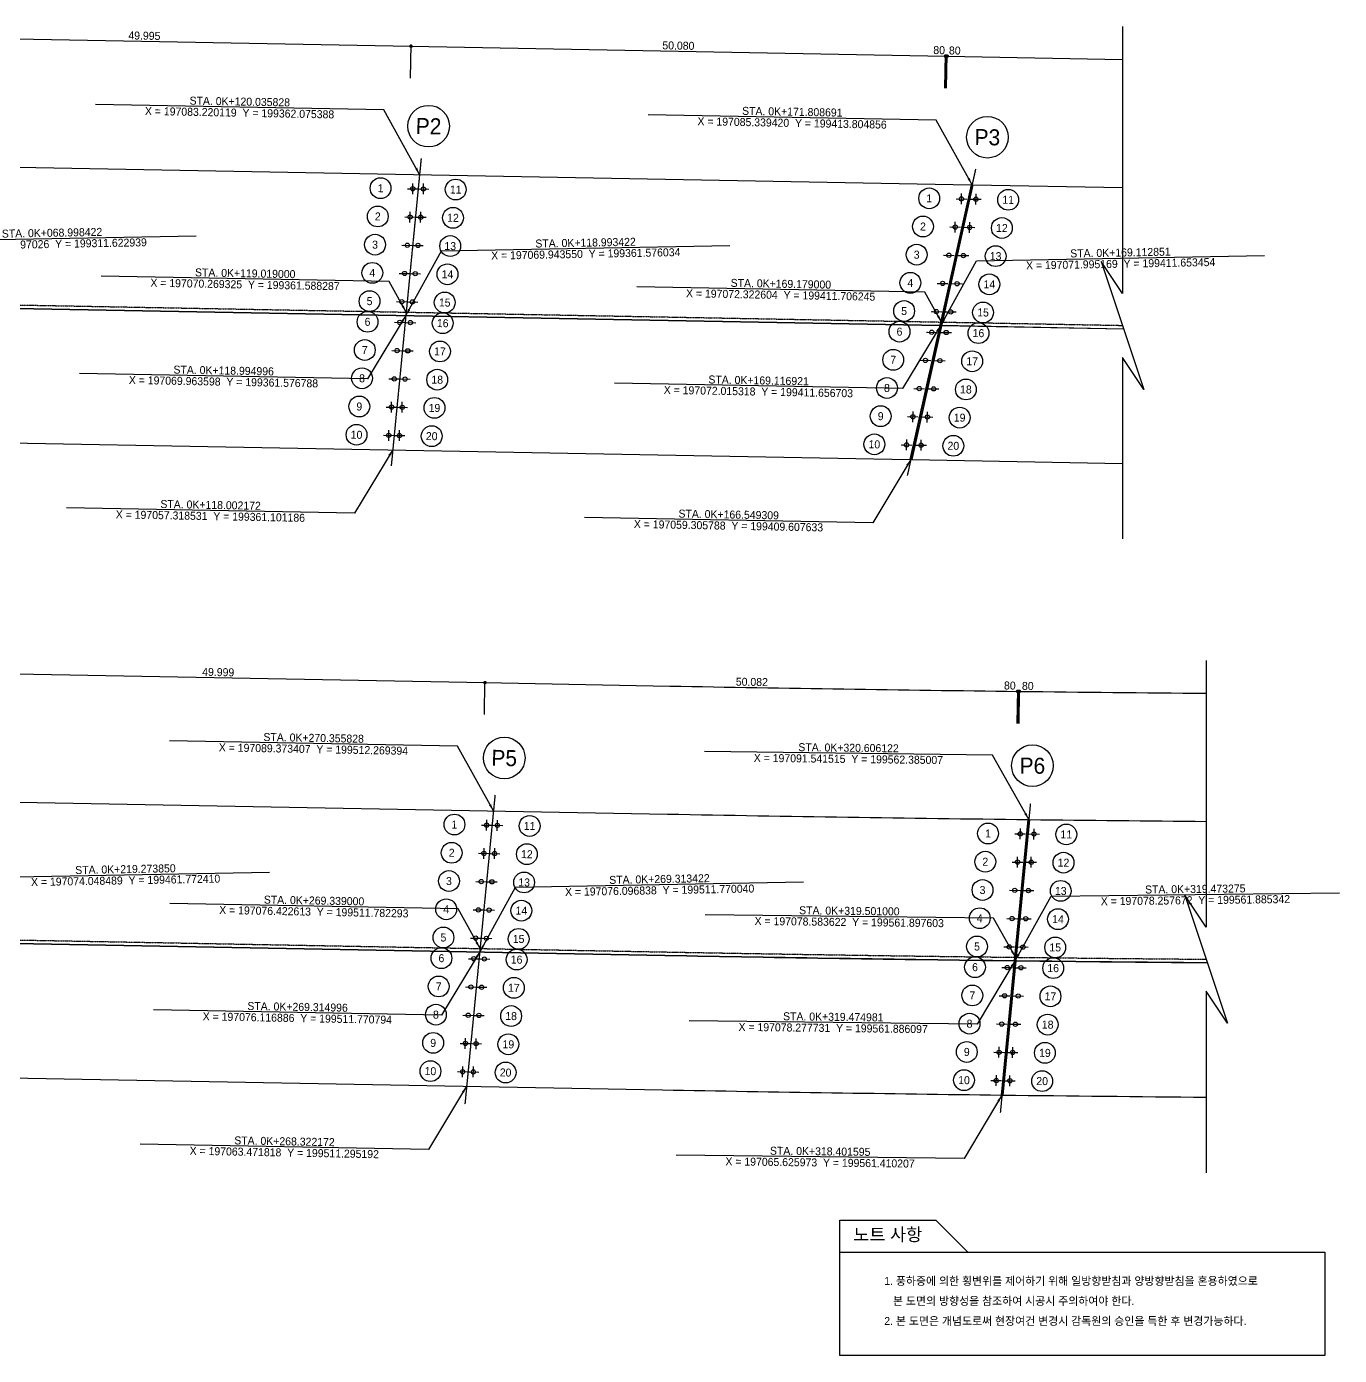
# Model space of a CAD drawing. Header units: millimetres. Extents: x 0 to 219363, y 0 to 126750.
# Drawn here: x 96368 to 219363, y 1056 to 125564 of the extents above; entities that cross this region are included whole.
import ezdxf
from ezdxf.enums import TextEntityAlignment as Align

# ---------------------------------------------------------------- set-up
doc = ezdxf.new("R2010")
doc.units = ezdxf.units.MM
doc.header["$LTSCALE"] = 8
doc.linetypes.add('A-DASHD01', pattern=[0.75, 0.5, -0.25])
for name, color, linetype in [('CS-CNTL', 1, 'A-DASHD01'), ('CS-CONC-LEAN', 3, 'Continuous'), ('CS-CONC-MAJR', 4, 'Continuous'), ('CS-CUTL', 1, 'Continuous'), ('CS-DIML', 1, 'Continuous'), ('CS-DIMT', 3, 'Continuous'), ('CS-MISC', 3, 'Continuous'), ('CS-NOTE', 3, 'Continuous'), ('CS-SYMB', 3, 'Continuous'), ('CZ-TEX2', 3, 'Continuous'), ('CZ-TEXT', 3, 'Continuous')]:
    doc.layers.add(name, color=color, linetype=linetype)
doc.styles.add('A_STANDARD', font='')
doc.styles.get('A_STANDARD').set_extended_font_data('Dotum')

msp = doc.modelspace()

# ---------------------------------------------------------------- linework, layer by layer
at = {"layer": 'CS-CNTL', "ltscale": 2}
for p, q in [((133329, 113202), (130526, 84409)), ((185280, 112241), (178878, 83514)), ((140251, 53575), (137430, 24598)), ((190407, 52763), (187585, 23776))]:
    msp.add_line(p, q, dxfattribs=at)
at = {"layer": 'CS-CNTL', "flags": 128}
msp.add_lwpolyline([(28817, 100714), (199048, 97564)], dxfattribs=at)
msp.add_lwpolyline([(5457, 41647), (156183, 38858, 0.0025353), (206884, 38177, 0.0025353)], format="xyb", dxfattribs=at)
at = {"layer": 'CS-CONC-LEAN'}
for p, q in [((132543, 109866), (132561, 110866)), ((133543, 109848), (133561, 110847)), ((132052, 110375), (133052, 110357)), ((133052, 110357), (134052, 110338)), ((183945, 108915), (183964, 109915)), ((185301, 108890), (185319, 109890)), ((183455, 109424), (184455, 109406)), ((184810, 109399), (185810, 109380)), ((131794, 107730), (132794, 107711)), ((132285, 107220), (132304, 108220)), ((132795, 107711), (133794, 107693)), ((133285, 107202), (133304, 108202)), ((183357, 106275), (183376, 107275)), ((184712, 106250), (184731, 107250)), ((182866, 106785), (183866, 106766)), ((184222, 106759), (185221, 106741)), ((131537, 105084), (132537, 105065)), ((132537, 105065), (133537, 105047)), ((182278, 104145), (183278, 104126)), ((183633, 104120), (184633, 104101)), ((131279, 102438), (132279, 102420)), ((132279, 102420), (133279, 102401)), ((181690, 101505), (182690, 101487)), ((183045, 101480), (184045, 101462)), ((131021, 99793), (132021, 99774)), ((132022, 99774), (133022, 99756)), ((181101, 98866), (182101, 98847)), ((182457, 98841), (183456, 98822)), ((130833, 97856), (131833, 97837)), ((131833, 97837), (132833, 97819)), ((180671, 96933), (181671, 96915)), ((182026, 96908), (183026, 96890)), ((130575, 95210), (131575, 95192)), ((131576, 95192), (132575, 95173)), ((180082, 94294), (181082, 94275)), ((181438, 94269), (182437, 94250)), ((130318, 92564), (131317, 92546)), ((131318, 92546), (132318, 92527)), ((179494, 91654), (180494, 91636)), ((180849, 91629), (181849, 91611)), ((130060, 89919), (131060, 89900)), ((130551, 89409), (130569, 90409)), ((131060, 89900), (132060, 89882)), ((131551, 89391), (131569, 90391)), ((178906, 89015), (179906, 88996)), ((179396, 88506), (179415, 89505)), ((180261, 88990), (181261, 88971)), ((180752, 88481), (180770, 89480)), ((129802, 87273), (130802, 87254)), ((130293, 86764), (130312, 87764)), ((130803, 87254), (131802, 87236)), ((131293, 86745), (131312, 87745)), ((178318, 86375), (179317, 86357)), ((178808, 85866), (178827, 86866)), ((179673, 86350), (180673, 86332)), ((180163, 85841), (180182, 86841)), ((139465, 50239), (139483, 51239)), ((140466, 50221), (140482, 51221)), ((138974, 50749), (139974, 50730)), ((139974, 50729), (140974, 50713)), ((188966, 49932), (189966, 49916)), ((189458, 49424), (189474, 50424)), ((190251, 49912), (191251, 49905)), ((190747, 49409), (190754, 50409)), ((139207, 47594), (139225, 48594)), ((140208, 47575), (140224, 48575)), ((138716, 48103), (139716, 48084)), ((139716, 48083), (140716, 48067)), ((189200, 46777), (189217, 47777)), ((190488, 46762), (190495, 47762)), ((188708, 47285), (189708, 47269)), ((189992, 47265), (190992, 47258)), ((138459, 45457), (139458, 45439)), ((139459, 45438), (140458, 45421)), ((188451, 44638), (189451, 44621)), ((189733, 44618), (190733, 44611)), ((138201, 42812), (139201, 42793)), ((139201, 42792), (140201, 42776)), ((188193, 41991), (189193, 41974)), ((189474, 41971), (190474, 41964)), ((137943, 40166), (138943, 40147)), ((138943, 40146), (139943, 40130)), ((187935, 39344), (188935, 39327)), ((189215, 39324), (190215, 39317)), ((137755, 38229), (138755, 38210)), ((138755, 38209), (139755, 38193)), ((187747, 37406), (188747, 37389)), ((189026, 37386), (190026, 37379)), ((137497, 35583), (138497, 35565)), ((138497, 35564), (139497, 35547)), ((187489, 34759), (188489, 34742)), ((188767, 34739), (189767, 34732)), ((137239, 32938), (138239, 32919)), ((138239, 32918), (139239, 32902)), ((187232, 32112), (188231, 32095)), ((188508, 32092), (189508, 32085)), ((136982, 30292), (137982, 30273)), ((137473, 29783), (137491, 30783)), ((137982, 30272), (138982, 30256)), ((138473, 29764), (138490, 30764)), ((187466, 28956), (187482, 29956)), ((188746, 28941), (188753, 29941)), ((186974, 29465), (187974, 29448)), ((188249, 29444), (189249, 29437)), ((136724, 27646), (137724, 27628)), ((137215, 27137), (137233, 28137)), ((137724, 27627), (138724, 27610)), ((138216, 27119), (138232, 28118)), ((186716, 26818), (187716, 26801)), ((187208, 26309), (187224, 27309)), ((187990, 26797), (188990, 26790)), ((188487, 26294), (188494, 27294))]:
    msp.add_line(p, q, dxfattribs=at)
for centre in [(132552, 110366), (133552, 110348), (183955, 109415), (185310, 109390), (132294, 107720), (133295, 107702), (183366, 106775), (184721, 106750), (132037, 105075), (133037, 105056), (182778, 104136), (184133, 104111), (131779, 102429), (132779, 102410), (182190, 101496), (183545, 101471), (131521, 99783), (132522, 99765), (181601, 98857), (182957, 98831), (131333, 97846), (132333, 97828), (181171, 96924), (182526, 96899), (131075, 95201), (132075, 95182), (180582, 94285), (181938, 94260), (130818, 92555), (131818, 92537), (179994, 91645), (181349, 91620), (130560, 89909), (131560, 89891), (179406, 89005), (180761, 88980), (130302, 87264), (131303, 87245), (178817, 86366), (180173, 86341), (139474, 50739), (140474, 50721), (189466, 49924), (190751, 49909), (139216, 48094), (140216, 48075), (189208, 47277), (190492, 47262), (138959, 45448), (139958, 45429), (188951, 44630), (190233, 44614), (138701, 42802), (139701, 42784), (188693, 41983), (189974, 41967), (138443, 40157), (139443, 40138), (188435, 39335), (189715, 39320), (138255, 38220), (139255, 38201), (188247, 37398), (189526, 37382), (137997, 35574), (138997, 35556), (187989, 34750), (189267, 34735), (137739, 32928), (138739, 32910), (187731, 32103), (189008, 32088), (137482, 30283), (138482, 30264), (187474, 29456), (188749, 29441), (137224, 27637), (138224, 27618), (187216, 26809), (188490, 26794)]:
    msp.add_circle(centre, 200, dxfattribs=at)
for points in [[(132561, 110866), (132508, 110717), (132561, 110866), (132608, 110715)], [(133561, 110847), (133509, 110698), (133561, 110847), (133609, 110697)], [(132052, 110375), (132201, 110323), (132052, 110375), (132203, 110423)], [(132543, 109866), (132495, 110017), (132543, 109866), (132595, 110015)], [(133052, 110357), (132901, 110310), (133052, 110357), (132903, 110410)], [(133052, 110357), (133201, 110304), (133052, 110357), (133203, 110404)], [(133543, 109848), (133496, 109999), (133543, 109848), (133596, 109997)], [(134052, 110338), (133901, 110291), (134052, 110338), (133903, 110391)], [(183964, 109915), (183911, 109766), (183964, 109915), (184011, 109764)], [(185319, 109890), (185266, 109741), (185319, 109890), (185366, 109739)], [(183455, 109424), (183604, 109371), (183455, 109424), (183606, 109471)], [(183945, 108915), (183898, 109066), (183945, 108915), (183998, 109064)], [(184455, 109406), (184304, 109358), (184455, 109406), (184305, 109458)], [(184810, 109399), (184959, 109346), (184810, 109399), (184961, 109446)], [(185301, 108890), (185253, 109041), (185301, 108890), (185353, 109039)], [(185810, 109380), (185659, 109333), (185810, 109380), (185661, 109433)], [(131794, 107730), (131943, 107677), (131794, 107730), (131945, 107777)], [(132285, 107220), (132238, 107371), (132285, 107220), (132338, 107369)], [(132304, 108220), (132251, 108071), (132304, 108220), (132351, 108069)], [(132794, 107711), (132643, 107664), (132794, 107711), (132645, 107764)], [(132795, 107711), (132944, 107658), (132795, 107711), (132946, 107758)], [(133285, 107202), (133238, 107353), (133285, 107202), (133338, 107351)], [(133304, 108202), (133251, 108053), (133304, 108202), (133351, 108051)], [(133794, 107693), (133644, 107645), (133794, 107693), (133645, 107745)], [(183376, 107275), (183323, 107126), (183376, 107275), (183423, 107124)], [(184731, 107250), (184678, 107101), (184731, 107250), (184778, 107099)], [(182866, 106785), (183015, 106732), (182866, 106785), (183017, 106832)], [(183357, 106275), (183310, 106426), (183357, 106275), (183410, 106424)], [(183866, 106766), (183715, 106719), (183866, 106766), (183717, 106819)], [(184222, 106759), (184371, 106707), (184222, 106759), (184372, 106807)], [(184712, 106250), (184665, 106401), (184712, 106250), (184765, 106399)], [(185221, 106741), (185070, 106694), (185221, 106741), (185072, 106794)], [(131537, 105084), (131686, 105031), (131537, 105084), (131688, 105131)], [(132537, 105065), (132386, 105018), (132537, 105065), (132388, 105118)], [(132537, 105065), (132686, 105013), (132537, 105065), (132688, 105113)], [(133537, 105047), (133386, 105000), (133537, 105047), (133388, 105100)], [(182278, 104145), (182427, 104092), (182278, 104145), (182429, 104192)], [(183278, 104126), (183127, 104079), (183278, 104126), (183129, 104179)], [(183633, 104120), (183782, 104067), (183633, 104120), (183784, 104167)], [(184633, 104101), (184482, 104054), (184633, 104101), (184484, 104154)], [(131279, 102438), (131428, 102385), (131279, 102438), (131430, 102485)], [(132279, 102420), (132128, 102373), (132279, 102420), (132130, 102472)], [(132279, 102420), (132428, 102367), (132279, 102420), (132430, 102467)], [(133279, 102401), (133128, 102354), (133279, 102401), (133130, 102454)], [(181690, 101505), (181839, 101453), (181690, 101505), (181841, 101553)], [(182690, 101487), (182539, 101440), (182690, 101487), (182541, 101540)], [(183045, 101480), (183194, 101428), (183045, 101480), (183196, 101528)], [(184045, 101462), (183894, 101415), (184045, 101462), (183896, 101515)], [(131021, 99793), (131171, 99740), (131021, 99793), (131172, 99840)], [(132021, 99774), (131870, 99727), (132021, 99774), (131872, 99827)], [(132022, 99774), (132171, 99721), (132022, 99774), (132173, 99821)], [(133022, 99756), (132871, 99708), (133022, 99756), (132873, 99808)], [(181101, 98866), (181251, 98813), (181101, 98866), (181252, 98913)], [(182101, 98847), (181950, 98800), (182101, 98847), (181952, 98900)], [(182457, 98841), (182606, 98788), (182457, 98841), (182608, 98888)], [(183456, 98822), (183306, 98775), (183456, 98822), (183307, 98875)], [(130833, 97856), (130982, 97803), (130833, 97856), (130984, 97903)], [(131833, 97837), (131682, 97790), (131833, 97837), (131684, 97890)], [(131833, 97837), (131982, 97784), (131833, 97837), (131984, 97884)], [(132833, 97819), (132682, 97771), (132833, 97819), (132684, 97871)], [(180671, 96933), (180820, 96881), (180671, 96933), (180822, 96981)], [(181671, 96915), (181520, 96868), (181671, 96915), (181522, 96968)], [(182026, 96908), (182175, 96856), (182026, 96908), (182177, 96956)], [(183026, 96890), (182875, 96843), (183026, 96890), (182877, 96943)], [(130575, 95210), (130724, 95157), (130575, 95210), (130726, 95257)], [(131575, 95192), (131424, 95144), (131575, 95192), (131426, 95244)], [(131576, 95192), (131725, 95139), (131576, 95192), (131726, 95239)], [(132575, 95173), (132424, 95126), (132575, 95173), (132426, 95226)], [(180082, 94294), (180232, 94241), (180082, 94294), (180233, 94341)], [(181082, 94275), (180931, 94228), (181082, 94275), (180933, 94328)], [(181438, 94269), (181587, 94216), (181438, 94269), (181589, 94316)], [(182437, 94250), (182287, 94203), (182437, 94250), (182288, 94303)], [(130318, 92564), (130467, 92512), (130318, 92564), (130469, 92612)], [(131317, 92546), (131167, 92499), (131317, 92546), (131168, 92599)], [(131318, 92546), (131467, 92493), (131318, 92546), (131469, 92593)], [(132318, 92527), (132167, 92480), (132318, 92527), (132169, 92580)], [(179494, 91654), (179643, 91602), (179494, 91654), (179645, 91702)], [(180494, 91636), (180343, 91589), (180494, 91636), (180345, 91689)], [(180849, 91629), (180998, 91576), (180849, 91629), (181000, 91676)], [(181849, 91611), (181698, 91564), (181849, 91611), (181700, 91663)], [(130060, 89919), (130209, 89866), (130060, 89919), (130211, 89966)], [(130569, 90409), (130516, 90260), (130569, 90409), (130616, 90258)], [(131060, 89900), (130909, 89853), (131060, 89900), (130911, 89953)], [(131060, 89900), (131209, 89847), (131060, 89900), (131211, 89947)], [(131569, 90391), (131517, 90242), (131569, 90391), (131617, 90240)], [(132060, 89882), (131909, 89834), (132060, 89882), (131911, 89934)], [(130551, 89409), (130503, 89560), (130551, 89409), (130603, 89559)], [(131551, 89391), (131504, 89542), (131551, 89391), (131604, 89540)], [(178906, 89015), (179055, 88962), (178906, 89015), (179057, 89062)], [(179396, 88506), (179349, 88656), (179396, 88506), (179449, 88655)], [(179415, 89505), (179362, 89356), (179415, 89505), (179462, 89355)], [(179906, 88996), (179755, 88949), (179906, 88996), (179757, 89049)], [(180261, 88990), (180410, 88937), (180261, 88990), (180412, 89037)], [(180752, 88481), (180704, 88631), (180752, 88481), (180804, 88630)], [(180770, 89480), (180717, 89331), (180770, 89480), (180817, 89329)], [(181261, 88971), (181110, 88924), (181261, 88971), (181112, 89024)], [(129802, 87273), (129951, 87220), (129802, 87273), (129953, 87320)], [(130312, 87764), (130259, 87615), (130312, 87764), (130359, 87613)], [(130802, 87254), (130651, 87207), (130802, 87254), (130653, 87307)], [(130803, 87254), (130952, 87202), (130803, 87254), (130954, 87302)], [(131312, 87745), (131259, 87596), (131312, 87745), (131359, 87594)], [(131802, 87236), (131652, 87189), (131802, 87236), (131653, 87289)], [(130293, 86764), (130246, 86915), (130293, 86764), (130346, 86913)], [(131293, 86745), (131246, 86896), (131293, 86745), (131346, 86894)], [(178318, 86375), (178467, 86322), (178318, 86375), (178468, 86422)], [(178808, 85866), (178761, 86017), (178808, 85866), (178861, 86015)], [(178827, 86866), (178774, 86717), (178827, 86866), (178874, 86715)], [(179317, 86357), (179166, 86309), (179317, 86357), (179168, 86409)], [(179673, 86350), (179822, 86297), (179673, 86350), (179824, 86397)], [(180163, 85841), (180116, 85992), (180163, 85841), (180216, 85990)], [(180182, 86841), (180129, 86692), (180182, 86841), (180229, 86690)], [(180673, 86332), (180522, 86284), (180673, 86332), (180523, 86384)], [(139483, 51239), (139430, 51090), (139483, 51239), (139530, 51088)], [(140482, 51221), (140429, 51072), (140482, 51221), (140529, 51070)], [(138974, 50749), (139123, 50696), (138974, 50749), (139125, 50796)], [(139465, 50239), (139417, 50390), (139465, 50239), (139517, 50388)], [(139974, 50730), (139823, 50683), (139974, 50730), (139825, 50783)], [(139974, 50729), (140123, 50677), (139974, 50729), (140125, 50776)], [(140466, 50221), (140418, 50372), (140466, 50221), (140518, 50370)], [(140974, 50713), (140823, 50665), (140974, 50713), (140825, 50765)], [(188966, 49932), (189115, 49880), (188966, 49932), (189117, 49980)], [(189474, 50424), (189422, 50275), (189474, 50424), (189522, 50273)], [(189966, 49916), (189815, 49868), (189966, 49916), (189817, 49968)], [(190251, 49912), (190400, 49861), (190251, 49912), (190401, 49961)], [(190754, 50409), (190703, 50259), (190754, 50409), (190803, 50258)], [(191251, 49905), (191100, 49856), (191251, 49905), (191101, 49956)], [(139225, 48594), (139173, 48444), (139225, 48594), (139273, 48443)], [(140224, 48575), (140172, 48426), (140224, 48575), (140272, 48424)], [(189458, 49424), (189410, 49575), (189458, 49424), (189510, 49573)], [(190747, 49409), (190698, 49559), (190747, 49409), (190798, 49558)], [(138716, 48103), (138865, 48050), (138716, 48103), (138867, 48150)], [(139207, 47594), (139160, 47745), (139207, 47594), (139260, 47743)], [(139716, 48084), (139565, 48037), (139716, 48084), (139567, 48137)], [(139716, 48083), (139865, 48031), (139716, 48083), (139867, 48131)], [(140208, 47575), (140160, 47726), (140208, 47575), (140260, 47724)], [(140716, 48067), (140565, 48019), (140716, 48067), (140567, 48119)], [(188708, 47285), (188858, 47232), (188708, 47285), (188859, 47332)], [(189217, 47777), (189164, 47627), (189217, 47777), (189264, 47626)], [(189708, 47269), (189558, 47221), (189708, 47269), (189559, 47321)], [(189992, 47265), (190142, 47214), (189992, 47265), (190142, 47314)], [(190495, 47762), (190444, 47612), (190495, 47762), (190544, 47611)], [(189200, 46777), (189153, 46928), (189200, 46777), (189253, 46926)], [(190488, 46762), (190439, 46912), (190488, 46762), (190539, 46911)], [(190992, 47258), (190842, 47209), (190992, 47258), (190842, 47309)], [(138459, 45457), (138608, 45404), (138459, 45457), (138610, 45504)], [(139458, 45439), (139308, 45391), (139458, 45439), (139309, 45491)], [(139459, 45438), (139608, 45385), (139459, 45438), (139609, 45485)], [(140458, 45421), (140308, 45374), (140458, 45421), (140309, 45474)], [(188451, 44638), (188600, 44585), (188451, 44638), (188602, 44685)], [(189451, 44621), (189300, 44574), (189451, 44621), (189302, 44674)], [(189733, 44618), (189883, 44567), (189733, 44618), (189883, 44667)], [(190733, 44611), (190583, 44562), (190733, 44611), (190583, 44662)], [(138201, 42812), (138350, 42759), (138201, 42812), (138352, 42859)], [(139201, 42793), (139050, 42746), (139201, 42793), (139052, 42846)], [(139201, 42792), (139350, 42739), (139201, 42792), (139352, 42839)], [(140201, 42776), (140050, 42728), (140201, 42776), (140052, 42828)], [(188193, 41991), (188342, 41938), (188193, 41991), (188344, 42038)], [(189193, 41974), (189042, 41927), (189193, 41974), (189044, 42027)], [(189474, 41971), (189624, 41920), (189474, 41971), (189624, 42020)], [(190474, 41964), (190324, 41915), (190474, 41964), (190324, 42015)], [(137943, 40166), (138092, 40113), (137943, 40166), (138094, 40213)], [(138943, 40147), (138792, 40100), (138943, 40147), (138794, 40200)], [(138943, 40146), (139092, 40094), (138943, 40146), (139094, 40194)], [(139943, 40130), (139792, 40082), (139943, 40130), (139794, 40182)], [(187935, 39344), (188085, 39291), (187935, 39344), (188086, 39391)], [(188935, 39327), (188785, 39280), (188935, 39327), (188786, 39380)], [(189215, 39324), (189365, 39273), (189215, 39324), (189366, 39373)], [(190215, 39317), (190065, 39268), (190215, 39317), (190066, 39368)], [(137755, 38229), (137904, 38176), (137755, 38229), (137906, 38276)], [(138755, 38210), (138604, 38163), (138755, 38210), (138606, 38263)], [(138755, 38209), (138904, 38157), (138755, 38209), (138905, 38257)], [(139755, 38193), (139604, 38145), (139755, 38193), (139605, 38245)], [(187747, 37406), (187896, 37353), (187747, 37406), (187898, 37453)], [(188747, 37389), (188596, 37342), (188747, 37389), (188598, 37442)], [(189026, 37386), (189175, 37335), (189026, 37386), (189176, 37435)], [(190026, 37379), (189875, 37330), (190026, 37379), (189876, 37430)], [(137497, 35583), (137646, 35531), (137497, 35583), (137648, 35631)], [(138497, 35565), (138346, 35518), (138497, 35565), (138348, 35618)], [(138497, 35564), (138646, 35511), (138497, 35564), (138648, 35611)], [(139497, 35547), (139346, 35500), (139497, 35547), (139348, 35600)], [(187489, 34759), (187638, 34706), (187489, 34759), (187640, 34806)], [(188489, 34742), (188338, 34695), (188489, 34742), (188340, 34795)], [(188767, 34739), (188917, 34688), (188767, 34739), (188917, 34788)], [(189767, 34732), (189616, 34683), (189767, 34732), (189617, 34783)], [(137239, 32938), (137389, 32885), (137239, 32938), (137390, 32985)], [(138239, 32919), (138088, 32872), (138239, 32919), (138090, 32972)], [(138239, 32918), (138389, 32866), (138239, 32918), (138390, 32966)], [(139239, 32902), (139088, 32854), (139239, 32902), (139090, 32954)], [(187232, 32112), (187381, 32059), (187232, 32112), (187382, 32159)], [(188231, 32095), (188081, 32048), (188231, 32095), (188082, 32148)], [(188508, 32092), (188658, 32040), (188508, 32092), (188658, 32140)], [(189508, 32085), (189358, 32036), (189508, 32085), (189358, 32136)], [(136982, 30292), (137131, 30239), (136982, 30292), (137133, 30339)], [(137473, 29783), (137425, 29934), (137473, 29783), (137525, 29932)], [(137491, 30783), (137438, 30634), (137491, 30783), (137538, 30632)], [(137982, 30273), (137831, 30226), (137982, 30273), (137833, 30326)], [(137982, 30272), (138131, 30220), (137982, 30272), (138133, 30320)], [(138473, 29764), (138426, 29915), (138473, 29764), (138526, 29913)], [(138490, 30764), (138437, 30615), (138490, 30764), (138537, 30613)], [(138982, 30256), (138831, 30208), (138982, 30256), (138832, 30308)], [(187482, 29956), (187430, 29807), (187482, 29956), (187530, 29805)], [(188753, 29941), (188702, 29791), (188753, 29941), (188802, 29791)], [(186974, 29465), (187123, 29412), (186974, 29465), (187125, 29512)], [(187466, 28956), (187418, 29107), (187466, 28956), (187518, 29106)], [(187974, 29448), (187823, 29401), (187974, 29448), (187825, 29501)], [(188249, 29444), (188399, 29393), (188249, 29444), (188399, 29493)], [(188746, 28941), (188697, 29091), (188746, 28941), (188797, 29091)], [(189249, 29437), (189099, 29388), (189249, 29437), (189099, 29488)], [(136724, 27646), (136873, 27593), (136724, 27646), (136875, 27693)], [(137233, 28137), (137181, 27988), (137233, 28137), (137281, 27986)], [(137724, 27628), (137573, 27581), (137724, 27628), (137575, 27680)], [(137724, 27627), (137873, 27574), (137724, 27627), (137875, 27674)], [(138232, 28118), (138180, 27969), (138232, 28118), (138280, 27968)], [(138724, 27610), (138573, 27563), (138724, 27610), (138575, 27663)], [(137215, 27137), (137168, 27288), (137215, 27137), (137268, 27286)], [(138216, 27119), (138168, 27269), (138216, 27119), (138268, 27268)], [(186716, 26818), (186865, 26765), (186716, 26818), (186867, 26865)], [(187208, 26309), (187160, 26460), (187208, 26309), (187260, 26459)], [(187224, 27309), (187172, 27160), (187224, 27309), (187272, 27158)], [(187716, 26801), (187565, 26754), (187716, 26801), (187567, 26854)], [(187990, 26797), (188140, 26746), (187990, 26797), (188141, 26846)], [(188487, 26294), (188438, 26444), (188487, 26294), (188538, 26444)], [(188494, 27294), (188443, 27144), (188494, 27294), (188543, 27143)], [(188990, 26790), (188840, 26741), (188990, 26790), (188841, 26841)]]:
    msp.add_solid(points, dxfattribs=at)
at = {"layer": 'CS-CONC-MAJR'}
for p, q in [((184867, 110748), (179131, 85010)), ((185027, 110745), (179291, 85007)), ((31894, 100332), (181927, 97555)), ((31896, 100352), (181931, 97575)), ((182087, 97552), (199157, 97236)), ((182091, 97572), (199150, 97257)), ((190181, 51266), (187668, 25454)), ((190341, 51264), (187828, 25452)), ((38714, 40707), (156177, 38533)), ((38718, 40727), (156177, 38553))]:
    msp.add_line(p, q, dxfattribs=at)
at = {"layer": 'CS-CONC-MAJR', "flags": 128}
for points in [[(33181, 113555), (184867, 110748)], [(185027, 110745), (199048, 110486)], [(30670, 87757), (179131, 85010)], [(179291, 85007), (199048, 84641)]]:
    msp.add_lwpolyline(points, dxfattribs=at)
for points in [[(41654, 53900), (156422, 51776, 0.0016925), (190181, 51266, 0.0016925)], [(190341, 51264, 0.0008294), (206884, 51097)], [(69283, 27544), (155944, 25940, 0.0015823), (187668, 25454, 0.0015823)], [(187828, 25452, 0.0009504), (206884, 25257)]]:
    msp.add_lwpolyline(points, format="xyb", dxfattribs=at)
at = {"layer": 'CS-CONC-MAJR'}
for centre, radius, start, end in [((248693, 5038002), 5000305, 268.939851, 269.314785), ((248694, 5038002), 5000325, 268.939851, 269.314765), ((248694, 5038002), 5000325, 269.316598, 269.522168), ((248693, 5038002), 5000305, 269.316618, 269.522094)]:
    msp.add_arc(centre, radius, start, end, dxfattribs=at)
at = {"layer": 'CS-CUTL'}
for p, q in [((199048, 125564), (199048, 100564)), ((197048, 103564), (201048, 91564)), ((199048, 100564), (197048, 103564)), ((201048, 91564), (199048, 94564)), ((199048, 94564), (199048, 77564)), ((206884, 66177), (206884, 41177)), ((204884, 44177), (208884, 32177)), ((206884, 41177), (204884, 44177)), ((208884, 32177), (206884, 35177)), ((206884, 35177), (206884, 18177))]:
    msp.add_line(p, q, dxfattribs=at)
at = {"layer": 'CS-DIML'}
for p, q in [((82402, 124646), (132389, 123721)), ((132333, 120722), (132391, 123871)), ((132389, 123721), (182460, 122795)), ((182404, 119795), (182463, 122945)), ((182460, 122795), (182540, 122793)), ((182484, 119794), (182543, 122943)), ((182540, 122793), (182620, 122792)), ((182564, 119792), (182623, 122942)), ((182620, 122792), (199048, 122488)), ((129831, 117768), (102835, 118267)), ((133183, 111705), (129831, 117768)), ((181595, 116810), (154599, 117309)), ((184947, 110747), (181595, 116810)), ((85262, 105469), (112257, 105969)), ((135249, 104544), (162244, 105044)), ((131896, 98481), (135249, 104544)), ((182007, 97554), (185359, 103617)), ((185359, 103617), (212355, 104116)), ((130341, 101675), (103346, 102174)), ((131927, 98806), (130341, 101675)), ((180523, 100692), (153527, 101191)), ((182079, 97878), (180523, 100692)), ((131898, 98501), (128323, 92566)), ((182011, 97574), (178437, 91639)), ((128323, 92566), (101328, 93066)), ((178437, 91639), (151441, 92138)), ((130672, 85907), (127097, 79972)), ((179211, 85008), (175636, 79074)), ((127097, 79972), (100102, 80471)), ((175636, 79074), (148641, 79573)), ((89320, 65020), (139310, 64095)), ((139255, 61095), (139313, 64245)), ((139310, 64095), (156644, 63774)), ((189186, 60278), (189224, 63428)), ((189266, 60277), (189304, 63427)), ((189346, 60276), (189383, 63426)), ((136752, 58141), (109757, 58640)), ((140105, 52078), (136752, 58141)), ((186868, 57305), (159870, 57628)), ((190261, 51265), (186868, 57305)), ((92139, 45843), (119135, 46343)), ((138818, 38854), (142170, 44917)), ((142170, 44917), (169166, 45417)), ((188973, 38034), (192365, 44075)), ((192365, 44075), (219363, 44397)), ((136788, 42906), (109793, 43406)), ((138849, 39179), (136788, 42906)), ((186946, 42024), (159948, 42347)), ((189004, 38359), (186946, 42024)), ((138819, 38874), (135245, 32940)), ((188974, 38054), (185439, 32096)), ((135245, 32940), (108249, 33439)), ((185439, 32096), (158441, 32418)), ((137593, 26280), (134019, 20345)), ((187748, 25453), (184212, 19495)), ((134019, 20345), (107023, 20845)), ((184212, 19495), (157214, 19817))]:
    msp.add_line(p, q, dxfattribs=at)
for start, end in [(268.939851, 269.315083), (269.315083, 269.315999), (269.315999, 269.316916), (269.316916, 269.518497)]:
    msp.add_arc((248693, 5038002), 4975080, start, end, dxfattribs=at)
for points in [[(133183, 111705), (132960, 112335), (133183, 111705), (132768, 112229)], [(184947, 110747), (184724, 111378), (184947, 110747), (184532, 111271)], [(131898, 98501), (131463, 97992), (131898, 98501), (131652, 97879)], [(131927, 98806), (131704, 99436), (131927, 98806), (131512, 99330)], [(131896, 98481), (132119, 99112), (131896, 98481), (132312, 99005)], [(182079, 97878), (181856, 98508), (182079, 97878), (181663, 98402)], [(182011, 97574), (181576, 97065), (182011, 97574), (181765, 96952)], [(182007, 97554), (182230, 98185), (182007, 97554), (182423, 98078)], [(130672, 85907), (130237, 85398), (130672, 85907), (130425, 85285)], [(179211, 85008), (178776, 84500), (179211, 85008), (178964, 84386)], [(140105, 52078), (139882, 52709), (140105, 52078), (139689, 52602)], [(190261, 51265), (190033, 51894), (190261, 51265), (189842, 51786)], [(138819, 38874), (138384, 38366), (138819, 38874), (138573, 38252)], [(138849, 39179), (138626, 39810), (138849, 39179), (138433, 39703)], [(138818, 38854), (139041, 39485), (138818, 38854), (139233, 39379)], [(189004, 38359), (188777, 38988), (189004, 38359), (188585, 38880)], [(188973, 38034), (189200, 38663), (188973, 38034), (189392, 38555)], [(188974, 38054), (188543, 37542), (188974, 38054), (188732, 37430)], [(137593, 26280), (137159, 25771), (137593, 26280), (137347, 25658)], [(187748, 25453), (187316, 24941), (187748, 25453), (187506, 24829)]]:
    msp.add_solid(points, dxfattribs=at)
at = {"layer": 'CS-MISC', "const_width": 165}
for points in [[(132471, 123716, 1), (132306, 123726, 1)], [(182542, 122790, 1), (182378, 122800, 1)], [(182622, 122788, 1), (182458, 122798, 1)], [(182702, 122787, 1), (182538, 122797, 1)], [(139392, 64090, 1), (139228, 64100, 1)], [(189304, 63273, 1), (189140, 63283, 1)], [(189384, 63272, 1), (189219, 63282, 1)], [(189464, 63271, 1), (189299, 63281, 1)]]:
    msp.add_lwpolyline(points, format="xyb", close=True, dxfattribs=at)
at = {"layer": 'CS-NOTE'}
for p, q in [((172549, 13732), (181549, 13732)), ((172549, 10732), (172549, 13732)), ((181549, 13732), (184549, 10732))]:
    msp.add_line(p, q, dxfattribs=at)
msp.add_lwpolyline([(172549, 10732), (217999, 10732), (217999, 1056), (172549, 1056)], close=True, dxfattribs=at)
at = {"layer": 'CS-SYMB'}
for centre in [(129530, 110422), (136574, 110292), (180933, 109471), (188332, 109334), (129272, 107776), (136316, 107646), (180344, 106831), (187743, 106694), (129015, 105131), (136059, 105000), (179756, 104192), (187155, 104055), (128757, 102485), (135801, 102355), (179168, 101552), (186567, 101415), (128500, 99839), (135543, 99709), (178580, 98912), (185978, 98776), (128311, 97902), (135355, 97772), (178149, 96980), (185548, 96843), (128053, 95257), (135097, 95126), (177561, 94341), (184959, 94204), (127796, 92611), (134840, 92481), (176972, 91701), (184371, 91564), (127538, 89965), (134582, 89835), (176384, 89061), (183783, 88924), (127280, 87320), (134324, 87189), (175796, 86422), (183194, 86285), (136452, 50795), (143496, 50665), (186444, 49960), (193773, 49873), (136194, 48150), (143238, 48019), (186186, 47313), (193514, 47226), (135937, 45504), (142980, 45374), (185929, 44666), (193255, 44578), (135679, 42858), (142723, 42728), (185671, 42019), (192996, 41931), (135421, 40212), (142465, 40082), (185413, 39372), (192737, 39284), (135233, 38276), (142276, 38145), (185225, 37434), (192548, 37346), (134975, 35630), (142019, 35500), (184967, 34787), (192289, 34699), (134718, 32984), (141761, 32854), (184709, 32140), (192030, 32052), (134460, 30339), (141503, 30208), (184452, 29492), (191771, 29405), (134202, 27693), (141246, 27563), (184194, 26845), (191512, 26758)]:
    msp.add_circle(centre, 975, dxfattribs=at)
at = {"layer": 'CZ-TEX2'}
for centre in [(134030, 116233), (186385, 115199), (141118, 57032), (190601, 56315)]:
    msp.add_circle(centre, 1950, dxfattribs=at)

# ---------------------------------------------------------------- texts
at = {"layer": 'CS-DIMT', "style": 'A_STANDARD'}
for s, rotation, p in [('49.995', 358.93985, (107398, 124334)), ('50.080', 358.93985, (157427, 123408)), ('80', 358.93985, (181857, 122981)), ('80', 358.93985, (183322, 122944)), ('STA. 0K+120.035828', 358.93985, (116336, 118167)), ('X = 197083.220119  Y = 199362.075388', 358.93985, (116316, 117118)), ('X = 197085.339420  Y = 199413.804856', 358.93985, (168080, 116160)), ('STA. 0K+171.808691', 358.93985, (168100, 117210)), ('STA. 0K+068.998422', 1.06015, (98757, 105869)), ('X = 197067.897026  Y = 199311.622939', 1.06015, (98776, 104819)), ('X = 197069.943550  Y = 199361.576034', 1.06015, (148763, 103894)), ('STA. 0K+118.993422', 1.06015, (148743, 104944)), ('STA. 0K+169.112851', 1.06015, (198854, 104017)), ('X = 197071.995169  Y = 199411.653454', 1.06015, (198874, 102967)), ('STA. 0K+119.019000', 358.93985, (116846, 102074)), ('X = 197070.269325  Y = 199361.588287', 358.93985, (116827, 101025)), ('X = 197072.322604  Y = 199411.706245', 358.93985, (167008, 100042)), ('STA. 0K+169.179000', 358.93985, (167028, 101092)), ('STA. 0K+118.994996', 358.93985, (114828, 92966)), ('X = 197069.963598  Y = 199361.576788', 358.93985, (114809, 91916)), ('STA. 0K+169.116921', 358.93985, (164942, 92039)), ('X = 197072.015318  Y = 199411.656703', 358.93985, (164922, 90989)), ('STA. 0K+118.002172', 358.93985, (113602, 80372)), ('X = 197057.318531  Y = 199361.101186', 358.93985, (113583, 79322)), ('STA. 0K+166.549309', 358.93985, (162141, 79473)), ('X = 197059.305788  Y = 199409.607633', 358.93985, (162122, 78423)), ('49.999', 358.93985, (114318, 64707)), ('50.082', 359.02813, (164311, 63788)), ('80', 359.31554, (188483, 63447)), ('80', 359.31646, (190164, 63406)), ('STA. 0K+270.355828', 358.93985, (123257, 58541)), ('X = 197089.373407  Y = 199512.269394', 358.93985, (123238, 57491)), ('X = 197091.541515  Y = 199562.385007', 359.316, (173359, 56567)), ('STA. 0K+320.606122', 359.316, (173371, 57617)), ('X = 197074.048489  Y = 199461.772410', 1.06015, (105654, 45193)), ('STA. 0K+219.273850', 1.06015, (105634, 46243)), ('STA. 0K+269.313422', 1.06015, (155665, 45317)), ('X = 197076.096838  Y = 199511.770040', 1.06015, (155685, 44267)), ('STA. 0K+319.473275', 0.684, (205862, 44386)), ('STA. 0K+269.339000', 358.93985, (123293, 43306)), ('X = 197078.257672  Y = 199561.885342', 0.684, (205875, 43336)), ('X = 197076.422613  Y = 199511.782293', 358.93985, (123274, 42256)), ('STA. 0K+319.501000', 359.316, (173448, 42336)), ('X = 197078.583622  Y = 199561.897603', 359.316, (173436, 41286)), ('STA. 0K+269.314996', 358.93985, (121750, 33339)), ('X = 197076.116886  Y = 199511.770794', 358.93985, (121730, 32289)), ('STA. 0K+319.474981', 359.316, (171942, 32407)), ('X = 197078.277731  Y = 199561.886097', 359.316, (171929, 31357)), ('STA. 0K+268.322172', 358.93985, (120524, 20745)), ('X = 197063.471818  Y = 199511.295192', 358.93985, (120504, 19695)), ('STA. 0K+318.401595', 359.316, (170715, 19806)), ('X = 197065.625973  Y = 199561.410207', 359.316, (170703, 18756))]:
    msp.add_text(s, height=750, rotation=rotation, dxfattribs=at).set_placement(p, align=Align.CENTER)
at = {"layer": 'CS-NOTE', "style": 'A_STANDARD'}
for s, p in [(' 1. 풍하중에 의한 횡변위를 제어하기 위해 일방향받침과 양방향받침을 혼용하였으로 ', (176449, 7657)), ('    본 도면의 방향성을 참조하여 시공시 주의하여야 한다.', (176449, 5782)), (' 2. 본 도면은 개념도로써 현장여건 변경시 감독원의 승인을 득한 후 변경가능하다.', (176449, 3907))]:
    msp.add_text(s, height=750, dxfattribs=at).set_placement(p)
at = {"layer": 'CS-SYMB', "style": 'A_STANDARD'}
for s, rotation, p in [('1', 358.93985, (129523, 110047)), ('11', 358.93985, (136567, 109917)), ('1', 358.93985, (180926, 109096)), ('11', 358.93985, (188325, 108959)), ('2', 358.93985, (129266, 107401)), ('12', 358.93985, (136309, 107271)), ('2', 358.93985, (180338, 106456)), ('12', 358.93985, (187736, 106319)), ('3', 358.93985, (129008, 104756)), ('13', 358.93985, (136052, 104625)), ('3', 358.93985, (179749, 103817)), ('13', 358.93985, (187148, 103680)), ('4', 358.93985, (128750, 102110)), ('14', 358.93985, (135794, 101980)), ('4', 358.93985, (179161, 101177)), ('14', 358.93985, (186560, 101040)), ('5', 358.93985, (128493, 99464)), ('15', 358.93985, (135537, 99334)), ('5', 358.93985, (178573, 98538)), ('15', 358.93985, (185971, 98401)), ('6', 358.93985, (128304, 97527)), ('16', 358.93985, (135348, 97397)), ('6', 358.93985, (178142, 96605)), ('16', 358.93985, (185541, 96468)), ('7', 358.93985, (128046, 94882)), ('17', 358.93985, (135090, 94751)), ('7', 358.93985, (177554, 93966)), ('17', 358.93985, (184952, 93829)), ('8', 358.93985, (127789, 92236)), ('18', 358.93985, (134833, 92106)), ('8', 358.93985, (176965, 91326)), ('18', 358.93985, (184364, 91189)), ('9', 358.93985, (127531, 89590)), ('19', 358.93985, (134575, 89460)), ('9', 358.93985, (176377, 88686)), ('19', 358.93985, (183776, 88550)), ('10', 358.93985, (127274, 86945)), ('20', 358.93985, (134317, 86814)), ('10', 358.93985, (175789, 86047)), ('20', 358.93985, (183187, 85910)), ('1', 358.93985, (136445, 50420)), ('11', 358.93985, (143489, 50290)), ('1', 359.316, (186439, 49585)), ('11', 359.316, (193768, 49498)), ('2', 358.93985, (136187, 47775)), ('12', 358.93985, (143231, 47644)), ('2', 359.316, (186182, 46938)), ('12', 359.316, (193509, 46851)), ('3', 358.93985, (135930, 45129)), ('13', 358.93985, (142973, 44999)), ('3', 359.316, (185924, 44291)), ('13', 359.316, (193251, 44203)), ('4', 358.93985, (135672, 42483)), ('14', 358.93985, (142716, 42353)), ('4', 359.316, (185667, 41644)), ('14', 359.316, (192992, 41556)), ('5', 358.93985, (135415, 39838)), ('15', 358.93985, (142458, 39707)), ('6', 358.93985, (135226, 37901)), ('5', 359.316, (185409, 38997)), ('15', 359.316, (192733, 38909)), ('16', 358.93985, (142269, 37770)), ('6', 359.316, (185220, 37059)), ('16', 359.316, (192543, 36971)), ('7', 358.93985, (134968, 35255)), ('17', 358.93985, (142012, 35125)), ('7', 359.316, (184963, 34412)), ('17', 359.316, (192284, 34324)), ('8', 358.93985, (134711, 32609)), ('18', 358.93985, (141754, 32479)), ('8', 359.316, (184705, 31765)), ('18', 359.316, (192026, 31677)), ('9', 358.93985, (134453, 29964)), ('19', 358.93985, (141497, 29833)), ('9', 359.316, (184447, 29117)), ('19', 359.316, (191767, 29030)), ('10', 358.93985, (134195, 27318)), ('20', 358.93985, (141239, 27188)), ('10', 359.316, (184190, 26470)), ('20', 359.316, (191508, 26383))]:
    msp.add_text(s, height=750, rotation=rotation, dxfattribs=at).set_placement(p, align=Align.CENTER)
at = {"layer": 'CZ-TEX2', "style": 'A_STANDARD'}
for s, rotation, p in [('P2', 358.93985, (134016, 115483)), ('P3', 358.93985, (186371, 114449)), ('P5', 358.93985, (141105, 56282)), ('P6', 359.316, (190592, 55565))]:
    msp.add_text(s, height=1500, rotation=rotation, dxfattribs=at).set_placement(p, align=Align.CENTER)
at = {"layer": 'CZ-TEXT', "style": 'A_STANDARD'}
msp.add_text('노트 사항', height=1200, dxfattribs=at).set_placement((177049, 11782), align=Align.CENTER)

doc.saveas('drawing.dxf')
